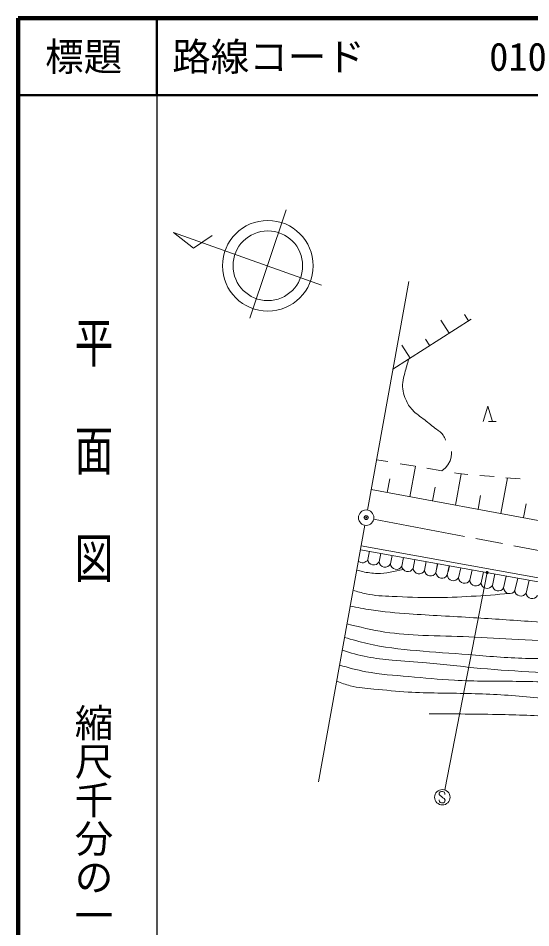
# Model space of a CAD drawing. Units: millimetres, scale not verified. Extents: x 40000 to 680000, y 20000 to 380000.
# Drawn here: x 40000 to 106550, y 261884 to 380000 of the extents above; entities that cross this region are included whole.
import ezdxf
from ezdxf.enums import TextEntityAlignment as Align

# ---------------------------------------------------------------- set-up
doc = ezdxf.new("R2010")
doc.units = ezdxf.units.MM
doc.header["$LTSCALE"] = 1000
doc.header["$PDMODE"] = 32
doc.header["$PDSIZE"] = 500
doc.linetypes.add('CHAIN', pattern=[18.5, 12, -1.5, 3.5, -1.5])
for name, color, linetype, lineweight in [('M-BGD', 7, 'Continuous', 13), ('M-BMK', 2, 'CHAIN', 13), ('M-BMK-SRVR', 3, 'Continuous', 13), ('M-STR-STRC', 7, 'Continuous', 13), ('M-TTL', 2, 'Continuous', 140), ('M-TTL-BAND', 7, 'Continuous', 25), ('M-TTL-LINE', 7, 'Continuous', 50)]:
    doc.layers.add(name, color=color, linetype=linetype, lineweight=lineweight)
doc.layers.add('M-OTRS', color=6, linetype='Continuous')
doc.layers.add('M-TTL-TXT', color=7, linetype='Continuous')
doc.styles.add('@ＭＳ ゴシック', font='')
doc.styles.add('ＭＳ ゴシック', font='')
doc.styles.get('@ＭＳ ゴシック').set_extended_font_data('@MS Gothic')
doc.styles.get('ＭＳ ゴシック').set_extended_font_data('MS Gothic')

# ---------------------------------------------------------------- blocks, each defined once
blk = doc.blocks.new('filled_dot')
at = {"color": 0, "linetype": 'Continuous', "lineweight": -2, "const_width": 1.25}
blk.add_lwpolyline([(-0.625, 0, 1), (0.625, 0, 1)], format="xyb", close=True, dxfattribs=at)

msp = doc.modelspace()

# ---------------------------------------------------------------- linework, layer by layer
at = {"layer": 'M-BGD'}
for p, q in [((97944, 341544), (98482, 340701)), ((88647, 334427), (98828, 340921)), ((94877, 340774), (95953, 339087)), ((92886, 338317), (93423, 337474)), ((89819, 337547), (90894, 335861)), ((100367, 327612), (100967, 329612)), ((100967, 329612), (101567, 327612)), ((101067, 327612), (102067, 327612)), ((96245, 323474), (96245, 323727)), ((86529, 322673), (88004, 322422)), ((95799, 321994), (96076, 322535)), ((96076, 322535), (96209, 323005)), ((96209, 323005), (96245, 323474)), ((89599, 322151), (91549, 321819)), ((91584, 321813), (90857, 317856)), ((93071, 321561), (94984, 321235)), ((94979, 321236), (95462, 321596)), ((95462, 321596), (95799, 321994)), ((88234, 320180), (87906, 318398)), ((96630, 320956), (97121, 320872)), ((97506, 320839), (96758, 316771)), ((97121, 320872), (98373, 320764)), ((99918, 320631), (101811, 320467)), ((103511, 320320), (102659, 315687)), ((103328, 320336), (105173, 320177)), ((94135, 319095), (93807, 317314)), ((85828, 318780), (109167, 314490)), ((100036, 318010), (99709, 316229)), ((105937, 316926), (105610, 315144)), ((84424, 310986), (134558, 301924)), ((84512, 311478), (134666, 302413)), ((85387, 309706), (85595, 310774)), ((86859, 309419), (87071, 310507)), ((88332, 309133), (88547, 310241)), ((89804, 308846), (90023, 309974)), ((91276, 308560), (91500, 309707)), ((92749, 308273), (92976, 309440)), ((94227, 307999), (94452, 309173)), ((94317, 308414), (94474, 309169)), ((95706, 307697), (95951, 308902)), ((95803, 308105), (95983, 308897)), ((97169, 307346), (97461, 308630)), ((98632, 307014), (98938, 308363)), ((100095, 306683), (100416, 308095)), ((101558, 306351), (101893, 307828)), ((103021, 306019), (103371, 307561)), ((104484, 305687), (104848, 307294)), ((105947, 305356), (106326, 307027))]:
    msp.add_line(p, q, dxfattribs=at)
for centre, start, end in [((84692, 310064), 226.56059, 332.72797), ((86165, 309777), 185.24837, 332.72797), ((87637, 309491), 185.24837, 332.72797), ((89110, 309204), 185.24837, 332.72797), ((90582, 308918), 185.24837, 332.72797), ((92054, 308631), 185.24837, 332.72797), ((93527, 308345), 185.24837, 333.72358), ((95007, 308047), 183.51857, 333.42565), ((96486, 307725), 182.05096, 330.96243), ((97949, 307394), 183.48284, 330.96243), ((99412, 307062), 183.48284, 330.96243), ((100875, 306730), 183.48284, 330.96243), ((102338, 306398), 183.48284, 330.96243), ((103801, 306067), 183.48284, 330.96243), ((105264, 305735), 183.48284, 330.96243), ((106726, 305403), 183.48284, 330.96243)]:
    msp.add_arc(centre, 781, start, end, dxfattribs=at)
for points, knots in [([(90714, 335746), (90532, 335141), (90350, 334536), (90179, 333924), (90066, 333518), (89958, 333109), (89920, 332692), (89853, 331950), (90009, 331183), (90309, 330487), (90526, 329985), (90819, 329520), (91184, 329126), (91648, 328627), (92229, 328243), (92773, 327829), (93287, 327438), (93769, 327022), (94296, 326630), (94615, 326393), (94950, 326165), (95172, 325852), (95309, 325658), (95402, 325431), (95496, 325203)], [0, 0, 0, 0, 1, 1, 1, 2, 2, 2, 3, 3, 3, 4, 4, 4, 5, 5, 5, 6, 6, 6, 7, 7, 7, 8, 8, 8, 8]), ([(83947, 308343), (84208, 308272), (84468, 308200), (84731, 308138), (85347, 307994), (85980, 307903), (86609, 307898), (87742, 307887), (88862, 308153), (89981, 308418)], [0, 0, 0, 0, 1, 1, 1, 2, 2, 2, 3, 3, 3, 3]), ([(83476, 305727), (84035, 305550), (84595, 305374), (85164, 305250), (86264, 305009), (87402, 304960), (88535, 304913), (90323, 304838), (92101, 304766), (93879, 304768), (97174, 304772), (100472, 305029), (103771, 305286)], [0, 0, 0, 0, 1, 1, 1, 2, 2, 2, 3, 3, 3, 4, 4, 4, 4]), ([(83105, 303665), (84005, 303484), (84905, 303302), (85811, 303159), (87449, 302901), (89107, 302771), (90764, 302658), (93544, 302467), (96324, 302324), (99103, 302156), (101632, 302004), (104161, 301831), (106689, 301655), (109929, 301429), (113168, 301197), (116407, 300965)], [0, 0, 0, 0, 1, 1, 1, 2, 2, 2, 3, 3, 3, 4, 4, 4, 5, 5, 5, 5]), ([(82687, 301351), (84324, 300949), (85960, 300547), (87620, 300291), (89242, 300040), (90887, 299929), (92531, 299857), (94523, 299771), (96513, 299743), (98501, 299665), (100636, 299580), (102769, 299437), (104905, 299328), (107314, 299205), (109728, 299126), (112127, 298894), (114966, 298620), (117785, 298133), (120600, 297642), (123102, 297207), (125601, 296768), (128063, 296150), (130664, 295497), (133223, 294643), (135670, 293550), (137880, 292563), (139997, 291381), (142218, 290420), (144129, 289594), (146117, 288932), (148141, 288446), (150755, 287818), (153430, 287484), (156085, 287050), (158491, 286657), (160881, 286182), (163259, 285654), (167051, 284812), (170812, 283836), (174525, 282669), (177001, 281891), (179455, 281028), (181795, 279924), (183878, 278942), (185871, 277769), (187862, 276602), (189548, 275614), (191233, 274630), (192918, 273646)], [0, 0, 0, 0, 1, 1, 1, 2, 2, 2, 3, 3, 3, 4, 4, 4, 5, 5, 5, 6, 6, 6, 7, 7, 7, 8, 8, 8, 9, 9, 9, 10, 10, 10, 11, 11, 11, 12, 12, 12, 13, 13, 13, 14, 14, 14, 15, 15, 15, 16, 16, 16, 16]), ([(82371, 299595), (83346, 299311), (84321, 299027), (85309, 298798), (87407, 298312), (89561, 298075), (91712, 297883), (93961, 297683), (96206, 297531), (98453, 297354), (100922, 297158), (103392, 296932), (105868, 296872), (108130, 296817), (110398, 296901), (112656, 296776), (114609, 296667), (116556, 296402), (118482, 296054), (120763, 295641), (123016, 295113), (125271, 294561), (128220, 293839), (131171, 293077), (133985, 291961), (135872, 291213), (137696, 290305), (139522, 289409), (141348, 288513), (143175, 287629), (145059, 286858), (146301, 286349), (147568, 285890), (148863, 285558), (151197, 284958), (153624, 284769), (156037, 284546), (157831, 284381), (159617, 284198), (161381, 283872), (162643, 283639), (163893, 283334), (165136, 283006), (167810, 282301), (170454, 281493), (173081, 280647), (174606, 280155), (176125, 279650), (177655, 279154), (179684, 278495), (181731, 277851), (183625, 276891), (184972, 276208), (186242, 275366), (187477, 274484), (188906, 273463), (190288, 272389), (191665, 271306), (192662, 270523), (193656, 269735), (194650, 268947)], [0, 0, 0, 0, 1, 1, 1, 2, 2, 2, 3, 3, 3, 4, 4, 4, 5, 5, 5, 6, 6, 6, 7, 7, 7, 8, 8, 8, 9, 9, 9, 10, 10, 10, 11, 11, 11, 12, 12, 12, 13, 13, 13, 14, 14, 14, 15, 15, 15, 16, 16, 16, 17, 17, 17, 18, 18, 18, 19, 19, 19, 20, 20, 20, 20]), ([(82069, 297919), (83142, 297602), (84215, 297285), (85309, 297065), (86371, 296851), (87453, 296727), (88535, 296631), (90027, 296499), (91522, 296419), (93012, 296294), (95358, 296098), (97696, 295793), (100042, 295572), (102412, 295349), (104790, 295211), (107167, 295091), (109141, 294991), (111114, 294902), (113090, 294802), (114522, 294729), (115955, 294649), (117375, 294465), (119358, 294207), (121314, 293744), (123249, 293213), (124940, 292749), (126615, 292233), (128256, 291624), (130366, 290840), (132420, 289902), (134515, 289072), (136580, 288254), (138685, 287541), (140726, 286665), (142093, 286078), (143432, 285417), (144818, 284884), (146564, 284211), (148385, 283740), (150211, 283295), (152459, 282747), (154714, 282239), (157000, 281947), (158838, 281711), (160697, 281615), (162536, 281369), (164175, 281150), (165798, 280812), (167399, 280406), (169909, 279769), (172365, 278962), (174862, 278239), (176917, 277644), (179001, 277106), (180929, 276217), (182261, 275603), (183519, 274821), (184780, 274050), (186042, 273280), (187307, 272522), (188488, 271643), (189046, 271228), (189585, 270785), (190125, 270343)], [0, 0, 0, 0, 1, 1, 1, 2, 2, 2, 3, 3, 3, 4, 4, 4, 5, 5, 5, 6, 6, 6, 7, 7, 7, 8, 8, 8, 9, 9, 9, 10, 10, 10, 11, 11, 11, 12, 12, 12, 13, 13, 13, 14, 14, 14, 15, 15, 15, 16, 16, 16, 17, 17, 17, 18, 18, 18, 19, 19, 19, 20, 20, 20, 21, 21, 21, 21]), ([(81722, 295990), (82848, 295675), (83973, 295360), (85116, 295139), (86951, 294783), (88830, 294668), (90701, 294513), (92679, 294349), (94648, 294141), (96623, 294031), (99296, 293883), (101980, 293916), (104664, 293887), (107513, 293856), (110362, 293755), (113186, 293406), (115507, 293118), (117812, 292664), (120071, 292057), (121885, 291570), (123670, 290986), (125463, 290420), (128079, 289596), (130711, 288812), (133263, 287820), (135451, 286970), (137580, 285968), (139715, 284980), (141537, 284136), (143364, 283303), (145252, 282621), (146666, 282109), (148115, 281682), (149585, 281369), (152008, 280852), (154486, 280645), (156951, 280358), (159180, 280098), (161397, 279774), (163596, 279347), (165762, 278926), (167910, 278404), (170047, 277854), (172336, 277265), (174611, 276642), (176884, 275976), (178485, 275507), (180085, 275016), (181603, 274339), (182802, 273804), (183950, 273153), (185021, 272365), (185806, 271788), (186550, 271137), (187091, 270343), (187345, 269971), (187554, 269568), (187763, 269165)], [0, 0, 0, 0, 1, 1, 1, 2, 2, 2, 3, 3, 3, 4, 4, 4, 5, 5, 5, 6, 6, 6, 7, 7, 7, 8, 8, 8, 9, 9, 9, 10, 10, 10, 11, 11, 11, 12, 12, 12, 13, 13, 13, 14, 14, 14, 15, 15, 15, 16, 16, 16, 17, 17, 17, 18, 18, 18, 19, 19, 19, 19]), ([(81345, 293900), (81930, 293685), (82515, 293470), (83115, 293316), (84113, 293059), (85152, 292971), (86187, 292877), (87676, 292741), (89155, 292591), (90638, 292501), (93200, 292345), (95777, 292370), (98350, 292313), (100906, 292256), (103458, 292119), (105999, 291874), (108514, 291631), (111019, 291282), (113523, 290933)], [0, 0, 0, 0, 1, 1, 1, 2, 2, 2, 3, 3, 3, 4, 4, 4, 5, 5, 5, 6, 6, 6, 6]), ([(93334, 289689), (96466, 289663), (99598, 289638), (102731, 289574), (105259, 289523), (107789, 289446), (110302, 289194), (112885, 288935), (115450, 288492), (117987, 287938), (120341, 287425), (122671, 286818), (124988, 286150), (127307, 285483), (129614, 284755), (131836, 283830), (134168, 282859), (136407, 281670), (138646, 280482)], [0, 0, 0, 0, 1, 1, 1, 2, 2, 2, 3, 3, 3, 4, 4, 4, 5, 5, 5, 6, 6, 6, 6])]:
    msp.add_open_spline(points, degree=3, knots=knots, dxfattribs=at)
at = {"layer": 'M-BMK'}
msp.add_line((86149, 314926), (182292, 296795), dxfattribs=at)
at = {"layer": 'M-BMK-SRVR'}
for p, q in [((70084, 341060), (74808, 355131)), ((79387, 345351), (60156, 352168)), ((60156, 352168), (62741, 350127)), ((62741, 350127), (65194, 351784)), ((90700, 345818), (85349, 316124)), ((84995, 314156), (78995, 280857))]:
    msp.add_line(p, q, dxfattribs=at)
for centre, radius in [((72407, 347853), 5885), ((72407, 347853), 4520), ((85172, 315140), 1000)]:
    msp.add_circle(centre, radius, dxfattribs=at)
at = {"layer": 'M-OTRS'}
msp.add_point((85183, 315155), dxfattribs=at)
at = {"layer": 'M-STR-STRC'}
for p, q in [((100871, 308013), (95384, 279783)), ((94781, 279532), (94657, 279348)), ((94657, 279348), (94660, 279216)), ((94660, 279216), (94723, 279087)), ((94723, 279087), (94979, 278905)), ((94973, 279598), (94781, 279532)), ((95095, 279595), (94973, 279598)), ((94979, 278905), (95108, 278774)), ((95345, 279477), (95095, 279595)), ((95108, 278774), (95287, 278658)), ((95408, 279345), (95345, 279477)), ((95408, 279216), (95408, 279345)), ((94660, 278368), (94657, 278489)), ((94700, 278265), (94660, 278368)), ((94784, 278155), (94700, 278265)), ((94971, 278094), (94784, 278155)), ((95105, 278094), (94971, 278094)), ((95205, 278123), (95105, 278094)), ((95347, 278215), (95205, 278123)), ((95287, 278658), (95413, 278458)), ((95408, 278347), (95347, 278215)), ((95413, 278458), (95408, 278347))]:
    msp.add_line(p, q, dxfattribs=at)
msp.add_circle((95065, 278835), 1000, dxfattribs=at)
at = {"layer": 'M-TTL'}
for p, q in [((40000, 380000), (40000, 20000)), ((680000, 380000), (40000, 380000))]:
    msp.add_line(p, q, dxfattribs=at)
at = {"layer": 'M-TTL-BAND'}
msp.add_line((58000, 370000), (58000, 20000), dxfattribs=at)
at = {"layer": 'M-TTL-LINE'}
for p, q in [((58000, 380000), (58000, 370000)), ((40000, 370000), (680000, 370000))]:
    msp.add_line(p, q, dxfattribs=at)

# ---------------------------------------------------------------- block references
at = {"layer": 'M-STR-STRC', "xscale": 160, "yscale": 160, "rotation": 259}
msp.add_blockref('filled_dot', (100871, 308013), dxfattribs=at)

# ---------------------------------------------------------------- texts
at = {"layer": 'M-TTL-BAND', "style": '@ＭＳ ゴシック', "width": 1.4}
msp.add_text('平  面  図', height=3666, rotation=270, dxfattribs=at).set_placement((49777, 306475), align=Align.MIDDLE_RIGHT)
at = {"layer": 'M-TTL-BAND', "style": '@ＭＳ ゴシック'}
msp.add_text('縮尺千分の一', height=3666, rotation=270, dxfattribs=at).set_placement((49777, 261030), align=Align.MIDDLE_RIGHT)
at = {"layer": 'M-TTL-TXT', "style": 'ＭＳ ゴシック'}
msp.add_text('標題', height=3666, dxfattribs=at).set_placement((48500, 375000), align=Align.MIDDLE_CENTER)
for s, p in [('路線コード', (60000, 375000)), ('010', (101142, 375000))]:
    msp.add_text(s, height=3666, dxfattribs=at).set_placement(p, align=Align.MIDDLE_LEFT)

doc.saveas('drawing.dxf')
